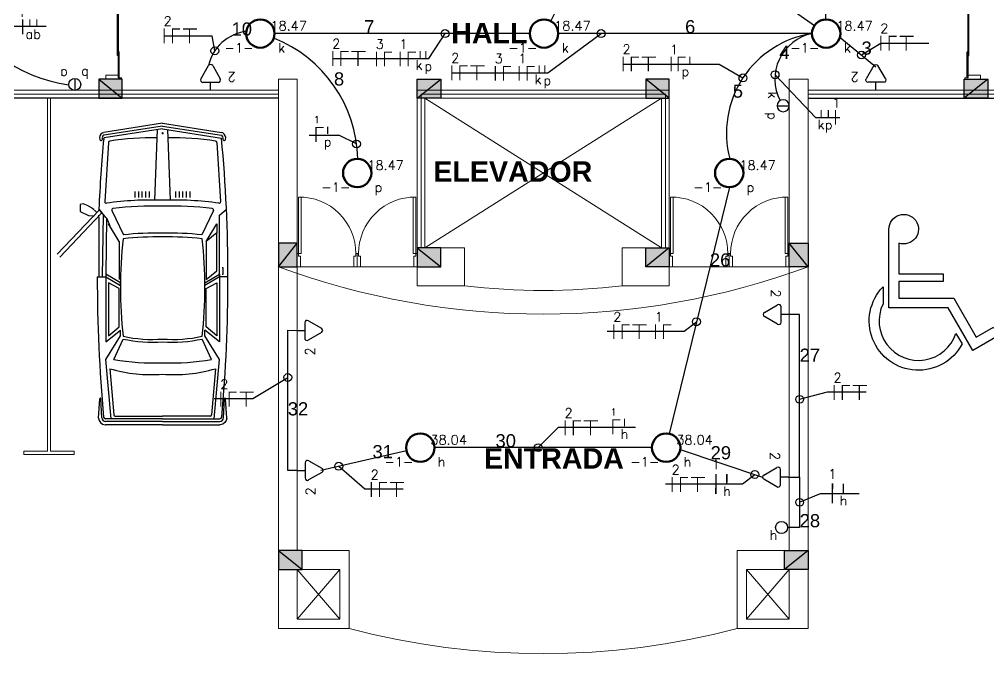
# Model space of a CAD drawing. Header units: millimetres. Extents: x 4360 to 8806, y 1896 to 3880.
# Drawn here: x 4411.66 to 4423.96, y 1899.55 to 1907.6 of the extents above; entities that cross this region are included whole.
import ezdxf
from ezdxf.enums import TextEntityAlignment as Align

# ---------------------------------------------------------------- set-up
doc = ezdxf.new("R2010")
doc.units = ezdxf.units.MM
doc.linetypes.add('ACAD_ISO03W100', pattern=[30, 12, -18])
doc.linetypes.add('Contínuo', pattern=[0])
for name, color, linetype in [('C-EQUIPAMENTOS', 7, 'Continuous'), ('CIRCUITOS', 255, 'Continuous'), ('Eletrodutos', 4, 'Continuous'), ('INTERRUPTORES', 1, 'Continuous')]:
    doc.layers.add(name, color=color, linetype=linetype)
for name, color, linetype, lineweight in [('C-Paredes-Acessorios', 20, 'Continuous', 5), ('C-Portas', 7, 'Continuous', 5), ('C-Texto', 4, 'Continuous', 9), ('ILUMINAÇÃO', 1, 'Contínuo', 50), ('TOMADAS', 1, 'Continuous', 25)]:
    doc.layers.add(name, color=color, linetype=linetype, lineweight=lineweight)
doc.layers.add('C-Pilares', color=7, linetype='Continuous', plot=False)
doc.styles.add('BOLD', font='arialbd.ttf')
doc.styles.add('RomanS', font='romans.shx')
doc.styles.get("Standard").update_dxf_attribs({"font": 'arial.ttf'})

# ---------------------------------------------------------------- blocks, each defined once
blk = doc.blocks.new('d9-2')
at = {"layer": 'C-Portas'}
for p, q in [((-0.06, 0.2), (-0.06, 1.05)), ((-0.06, 1.05), (-0.02, 1.05)), ((-0.02, 1.05), (-0.02, 0.2)), ((-0.88, 0.2), (-0.9, 0.2)), ((-0.9, 0.2), (-0.9, 0)), ((-0.88, 0.16), (-0.88, 0.2)), ((-0.85, 0.16), (-0.88, 0.16)), ((-0.85, 0), (-0.85, 0.16)), ((-0.02, 0.2), (-0.06, 0.2)), ((-0.05, 0), (-0.05, 0.16)), ((-0.05, 0.16), (-0.02, 0.16)), ((-0.02, 0.16), (-0.02, 0.2)), ((-0.02, 0.2), (0, 0.2)), ((0, 0.2), (0, 0)), ((-0.9, 0), (-0.85, 0)), ((0, 0), (-0.05, 0))]:
    blk.add_line(p, q, dxfattribs=at)
blk.add_arc((-0.03, 0.2), 0.85, 89.3299, 180, dxfattribs=at)
blk = doc.blocks.new('A$C2A3D30EB')
at = {"layer": 'C-Pilares'}
for color, points in [(6, [(0, 0), (24, 30), (0, 30)]), (6, [(24, 30), (0, 30), (0, 0)]), (135, [(24, 30), (0, 0), (24, 0)])]:
    blk.add_hatch(color=color, dxfattribs=at).paths.add_polyline_path(points)
blk.add_line((24, 30), (0, 0), dxfattribs=at)
at = {"layer": 'C-Pilares', "color": 7}
blk.add_lwpolyline([(0, 0), (24, 0), (24, 30), (0, 30)], close=True, dxfattribs=at)
blk = doc.blocks.new('TEBAI01')
for p, q in [((-1.62, 1.95), (-0.35, 4.14)), ((0.35, 4.14), (1.63, 1.92)), ((-1.3, 1.32), (1.28, 1.32)), ((0, 0), (0, 1.32))]:
    blk.add_line(p, q)
for centre, start, end in [((0, 3.97), 26.0479, 153.9521), ((-1.3, 1.71), 143.1332, 270.777), ((1.3, 1.71), 267.1811, 32.5689)]:
    blk.add_arc(centre, 0.393, start, end)
at = {"style": 'RomanS', "flags": 8}
for tag, p in [('020', (-5.03, 2.2)), ('001', (3.56, 2.23))]:
    blk.add_attdef(tag, text='', height=1.6, dxfattribs=at).set_placement(p, align=Align.MIDDLE_CENTER)
blk = doc.blocks.new('IR2S02')
blk.add_line((0, 0), (0, 2.03))
blk.add_circle((0, 1.02), 1.02)
at = {"style": 'RomanS', "flags": 8}
for tag, p in [('030', (-1.74, 2.3)), ('009', (1.81, 2.29))]:
    blk.add_attdef(tag, text='', height=1.6, dxfattribs=at).set_placement(p, align=Align.MIDDLE_CENTER)
blk = doc.blocks.new('FRR')
at = {"const_width": 0.24}
for points in [[(0.12, 1.68), (0.12, -1.68)], [(1.72, 1.68), (1.72, 0)], [(3.32, 1.68), (3.32, 0)]]:
    blk.add_lwpolyline(points, dxfattribs=at)
at = {"style": 'RomanS', "flags": 8}
for tag, p in [('001', (-0.1, 3.31)), ('009', (1.63, -1.63)), ('030', (3.37, -1.63))]:
    blk.add_attdef(tag, text='', height=1.6, dxfattribs=at).set_placement(p, align=Align.MIDDLE_CENTER)
blk = doc.blocks.new('A$C0BD3781F')
blk.add_circle((0.36, 0.36), 0.36)
at = {"style": 'RomanS', "flags": 8}
for tag, p in [('001', (0.188, 0.472)), ('009', (0.502, 0.474)), ('020', (0.356, 0.232))]:
    blk.add_attdef(tag, text='', height=0.16, dxfattribs=at).set_placement(p, align=Align.MIDDLE_CENTER)
blk = doc.blocks.new('Ir1s01')
blk.add_circle((0, 1.02), 1.02)
at = {"style": 'RomanS', "flags": 8}
blk.add_attdef('009', text='', height=1.6, dxfattribs=at).set_placement((1.81, 2.29), align=Align.MIDDLE_CENTER)
blk = doc.blocks.new('FNR')
at = {"const_width": 0.24}
for points in [[(0.12, 1.68), (0.12, -1.68)], [(1.72, 1.68), (1.72, -1.68)], [(1.76, 1.56), (3.36, 1.56)], [(4.35, 1.7), (4.35, 0.02)]]:
    blk.add_lwpolyline(points, dxfattribs=at)
at = {"style": 'RomanS', "flags": 8}
for tag, p in [('001', (0.79, 3.27)), ('009', (4.35, -1.65))]:
    blk.add_attdef(tag, text='', height=1.6, dxfattribs=at).set_placement(p, align=Align.MIDDLE_CENTER)
blk = doc.blocks.new('FNT')
at = {"const_width": 0.24}
for points in [[(0.12, 1.68), (0.12, -1.68)], [(1.84, 1.56), (3.68, 1.56)], [(1.96, 1.44), (1.96, -1.68)], [(4.32, 1.56), (7.52, 1.56)], [(5.8, 1.44), (5.8, -1.68)]]:
    blk.add_lwpolyline(points, dxfattribs=at)
at = {"style": 'RomanS', "flags": 8}
blk.add_attdef('001', text='', height=1.6, dxfattribs=at).set_placement((0.89, 3.34), align=Align.MIDDLE_CENTER)
blk = doc.blocks.new('A$C27EA2FDF')
at = {"const_width": 0.009}
for points in [[(0.0398, 0.126), (0.0398, 0)], [(0.1043, 0.1215), (0.1733, 0.1215)], [(0.1088, 0.117), (0.1088, 0)]]:
    blk.add_lwpolyline(points, dxfattribs=at)
at = {"style": 'RomanS', "flags": 8}
blk.add_attdef('001', text='', height=0.06, dxfattribs=at).set_placement((0.0686, 0.1884), align=Align.MIDDLE_CENTER)
blk = doc.blocks.new('A$C3508442B')
at = {"const_width": 0.024}
for points in [[(0.262, 0.224), (0.592, 0.161)], [(0.227, 0.043), (0.392, 0.012)]]:
    blk.add_lwpolyline(points, dxfattribs=at)
at = {"style": 'RomanS', "flags": 8}
for tag, p in [('009', (0.634, 0.329)), ('001', (0.105, 0.258))]:
    blk.add_attdef(tag, text='', height=0.16, rotation=79, dxfattribs=at).set_placement(p, align=Align.MIDDLE_CENTER)
blk = doc.blocks.new('FRRR')
at = {"const_width": 0.24}
blk.add_lwpolyline([(1.72, 1.68), (1.72, 0)], dxfattribs=at)
at = {"style": 'RomanS', "flags": 8}
blk.add_attdef('009', text='', height=1.6, dxfattribs=at).set_placement((1.72, -1.67), align=Align.MIDDLE_CENTER)

msp = doc.modelspace()

# ---------------------------------------------------------------- linework, layer by layer
for p, q in [((4412.9146, 1906.85795), (4412.9146, 1909.51795)), ((4412.9146, 1906.85795), (4412.9146, 1909.51782)), ((4423.69433, 1906.85795), (4423.69433, 1909.51795)), ((4423.69433, 1906.85795), (4423.69433, 1909.51782)), ((4412.9046, 1907.13788), (4412.9046, 1909.23788)), ((4423.70433, 1907.13788), (4423.70433, 1909.23788)), ((4412.9246, 1907.18788), (4412.9146, 1907.18788)), ((4412.9246, 1906.85788), (4412.9246, 1907.18788)), ((4423.68433, 1906.85788), (4423.68433, 1907.18788)), ((4423.68433, 1907.18788), (4423.69433, 1907.18788)), ((4412.9146, 1907.13788), (4412.9046, 1907.13788)), ((4423.69433, 1907.13788), (4423.70433, 1907.13788))]:
    msp.add_line(p, q)
at = {"layer": 'C-EQUIPAMENTOS', "color": 0}
for p, q in [((4413.4759, 1906.27919), (4412.7289, 1906.16198)), ((4413.4759, 1906.24424), (4412.7289, 1906.12703)), ((4413.4759, 1906.2093), (4412.73598, 1906.0932)), ((4413.37693, 1905.30502), (4413.41128, 1906.19916)), ((4413.4759, 1906.27919), (4414.2229, 1906.16198)), ((4413.4759, 1906.24424), (4414.2229, 1906.12703)), ((4413.4759, 1906.2093), (4414.2229, 1906.09209)), ((4413.57486, 1905.30502), (4413.54052, 1906.19916)), ((4412.71301, 1906.15724), (4412.7289, 1906.16198)), ((4414.23879, 1906.15724), (4414.2229, 1906.16198)), ((4412.78888, 1906.03598), (4412.74093, 1905.28349)), ((4414.16292, 1906.03598), (4414.21087, 1905.28349)), ((4413.12581, 1905.33769), (4413.12581, 1905.41457)), ((4413.17181, 1905.33769), (4413.17181, 1905.41457)), ((4413.21781, 1905.33769), (4413.21781, 1905.41457)), ((4413.26381, 1905.33769), (4413.26381, 1905.41457)), ((4413.30981, 1905.33769), (4413.30981, 1905.41457)), ((4413.64198, 1905.33769), (4413.64198, 1905.41457)), ((4413.68798, 1905.33769), (4413.68798, 1905.41457)), ((4413.73398, 1905.33769), (4413.73398, 1905.41457)), ((4413.77998, 1905.33769), (4413.77998, 1905.41457)), ((4413.82598, 1905.33769), (4413.82598, 1905.41457)), ((4412.46678, 1905.25782), (4412.4298, 1905.24991)), ((4412.4298, 1905.24991), (4412.43057, 1905.15855)), ((4412.53018, 1905.23272), (4412.46678, 1905.25782)), ((4412.50394, 1905.24311), (4412.50762, 1905.24679)), ((4412.53018, 1905.23272), (4412.57815, 1905.20604)), ((4412.57815, 1905.20604), (4412.60131, 1905.18863)), ((4412.57815, 1905.20604), (4412.63967, 1905.14597)), ((4412.67273, 1905.18175), (4412.13688, 1904.61706)), ((4412.17326, 1904.5807), (4412.69498, 1905.13391)), ((4412.43057, 1905.15855), (4412.53382, 1905.1096)), ((4412.53382, 1905.1096), (4412.60659, 1905.10299)), ((4412.67004, 1905.06148), (4412.66613, 1905.11291)), ((4412.66743, 1905.18688), (4412.66732, 1905.18242)), ((4412.66743, 1905.19034), (4412.66743, 1905.18688)), ((4412.67042, 1905.18459), (4412.7527, 1905.08339)), ((4412.67273, 1905.18175), (4412.6734, 1905.17972)), ((4412.6734, 1905.17972), (4412.6752, 1905.17702)), ((4412.6752, 1905.17702), (4412.6779, 1905.17433)), ((4412.6779, 1905.17433), (4412.6797, 1905.17163)), ((4412.6797, 1905.17163), (4412.68239, 1905.16894)), ((4412.68239, 1905.16894), (4412.68329, 1905.16624)), ((4412.68329, 1905.16624), (4412.68509, 1905.16355)), ((4412.68509, 1905.16355), (4412.68689, 1905.16085)), ((4412.68689, 1905.16085), (4412.68868, 1905.15816)), ((4412.68868, 1905.15816), (4412.69228, 1905.15277)), ((4412.69228, 1905.15277), (4412.69318, 1905.15007)), ((4412.69408, 1905.13121), (4412.69228, 1905.12852)), ((4412.69318, 1905.15007), (4412.69498, 1905.14738)), ((4412.69498, 1905.13391), (4412.69408, 1905.13121)), ((4412.69498, 1905.14738), (4412.69498, 1905.13391)), ((4412.72061, 1905.12285), (4412.70714, 1904.33125)), ((4412.75329, 1905.08307), (4412.76576, 1905.06993)), ((4412.83117, 1905.17014), (4412.97733, 1904.86337)), ((4414.12063, 1905.17014), (4413.97447, 1904.86337)), ((4414.19554, 1905.11403), (4414.28495, 1905.19116)), ((4414.19554, 1904.36617), (4414.19554, 1905.11403)), ((4412.67004, 1904.33234), (4412.67004, 1905.06286)), ((4412.76569, 1905.07), (4412.75626, 1904.36617)), ((4412.76573, 1905.07037), (4412.80482, 1904.97921)), ((4412.924, 1904.77854), (4412.78981, 1905.0022)), ((4414.02779, 1904.77854), (4414.16199, 1905.0022)), ((4414.16199, 1905.0022), (4414.16199, 1904.89037)), ((4414.16199, 1904.89037), (4414.02779, 1904.77854)), ((4414.16199, 1904.40811), (4414.16199, 1904.89037)), ((4412.924, 1904.77854), (4412.924, 1904.29628)), ((4414.02779, 1904.77854), (4414.02779, 1904.29628)), ((4412.75626, 1904.36617), (4412.75626, 1903.54144)), ((4412.94078, 1904.25434), (4412.75626, 1904.36617)), ((4414.01102, 1904.25434), (4414.19554, 1904.36617)), ((4414.02779, 1904.29628), (4414.16199, 1904.40811)), ((4414.19554, 1904.36617), (4414.19554, 1903.50649)), ((4414.24586, 1904.44306), (4414.22909, 1904.44306)), ((4414.22909, 1904.36617), (4414.24586, 1904.36617)), ((4414.24586, 1904.36617), (4414.24586, 1904.44306)), ((4412.64685, 1904.33125), (4412.75626, 1904.33125)), ((4412.75626, 1904.33125), (4412.94078, 1904.2194)), ((4412.924, 1904.18445), (4412.78981, 1904.25434)), ((4412.78981, 1904.25434), (4412.78981, 1904.18445)), ((4412.94078, 1904.2194), (4412.94078, 1904.25434)), ((4414.19554, 1904.33125), (4414.01102, 1904.2194)), ((4414.01102, 1904.2194), (4414.01102, 1904.25434)), ((4414.02779, 1904.18445), (4414.16199, 1904.25434)), ((4414.16199, 1904.25434), (4414.16199, 1904.18445)), ((4414.30495, 1904.33125), (4414.19554, 1904.33125)), ((4412.78981, 1904.18445), (4412.78981, 1903.58337)), ((4412.924, 1903.6952), (4412.924, 1904.18445)), ((4414.02779, 1903.6952), (4414.02779, 1904.18445)), ((4414.16199, 1904.18445), (4414.16199, 1903.58337)), ((4412.75626, 1903.50649), (4412.94078, 1903.65326)), ((4412.78981, 1903.58337), (4412.924, 1903.6952)), ((4412.94078, 1903.58337), (4412.94078, 1903.65326)), ((4414.01102, 1903.58337), (4414.01102, 1903.65326)), ((4414.19554, 1903.50649), (4414.01102, 1903.65326)), ((4414.16199, 1903.58337), (4414.02779, 1903.6952)), ((4412.75626, 1903.28283), (4412.94078, 1903.58337)), ((4412.75626, 1903.54144), (4412.75626, 1903.50649)), ((4412.85691, 1903.28283), (4412.97433, 1903.54144)), ((4414.09489, 1903.28283), (4413.97747, 1903.54144)), ((4414.19554, 1903.28283), (4414.01102, 1903.58337)), ((4412.82336, 1902.5293), (4412.75626, 1903.28283)), ((4414.12844, 1902.5293), (4414.19554, 1903.28283)), ((4412.80658, 1903.16401), (4412.85549, 1902.5798)), ((4414.14521, 1903.16401), (4414.0963, 1902.5798)), ((4412.66055, 1902.5374), (4412.67808, 1902.78218)), ((4412.70228, 1902.54171), (4412.69191, 1902.78218)), ((4414.24952, 1902.54171), (4414.25989, 1902.78218)), ((4414.29125, 1902.5374), (4414.27372, 1902.78218)), ((4413.4759, 1902.5293), (4412.74988, 1902.5293)), ((4412.87383, 1902.56293), (4413.4759, 1902.56293)), ((4414.07797, 1902.56293), (4413.4759, 1902.56293)), ((4413.4759, 1902.5293), (4414.20191, 1902.5293)), ((4413.4759, 1902.49435), (4412.74988, 1902.49435)), ((4413.4759, 1902.45241), (4412.74988, 1902.45241)), ((4413.4759, 1902.49435), (4414.20191, 1902.49435)), ((4413.4759, 1902.45241), (4414.20191, 1902.45241))]:
    msp.add_line(p, q, dxfattribs=at)
at = {"layer": 'C-EQUIPAMENTOS', "color": 0, "const_width": 0.0138}
msp.add_lwpolyline([(4413.4759, 1906.14612, 1), (4413.4759, 1906.15992, 1)], format="xyb", close=True, dxfattribs=at)
at = {"layer": 'C-EQUIPAMENTOS', "color": 0}
for points in [[(4423.37911, 1904.27008), (4422.81569, 1904.27008), (4422.81569, 1904.06066), (4423.51286, 1904.06066), (4423.79894, 1903.56515), (4424.01545, 1903.69015), (4424.07795, 1903.5819), (4423.75319, 1903.3944), (4423.44069, 1903.93566), (4422.69069, 1903.93566), (4422.69069, 1904.93566, -3.14626437), (4422.81569, 1904.75889), (4422.81569, 1904.37008), (4423.37911, 1904.37008)], [(4422.61569, 1904.20381), (4422.61569, 1903.98802, 1.0679893), (4423.54038, 1903.613), (4423.61828, 1903.47807, -1.15129914)]]:
    msp.add_lwpolyline(points, format="xyb", close=True, dxfattribs=at)
for points in [[(4412.66055, 1902.5374, 0.3565638), (4412.74579, 1902.4526), (4412.74988, 1902.45241)], [(4414.29125, 1902.5374, -0.3565638), (4414.20601, 1902.4526), (4414.20191, 1902.45241)]]:
    msp.add_lwpolyline(points, format="xyb", dxfattribs=at)
for centre, radius, start, end in [((4432.02277, 1904.31069), 19.37594, 174.746053, 177.395499), ((4432.02277, 1904.31069), 19.37594, 174.746053, 177.395499), ((4412.74538, 1906.09571), 0.06953, 117.746314, 198.869128), ((4412.69574, 1906.07872), 0.01707, 198.787282, 18.950974), ((4412.74538, 1906.09571), 0.0354, 117.746314, 198.869128), ((4412.7374, 1906.08411), 0.0092, 98.917511, 174.746053), ((4413.33415, 1902.77833), 3.31723, 88.736956, 99.190934), ((4413.61765, 1902.77833), 3.31723, 80.809066, 91.263044), ((4414.20642, 1906.09571), 0.0354, 341.130872, 62.253686), ((4394.92902, 1904.31069), 19.37594, 354.786956, 5.275137), ((4394.92902, 1904.31069), 19.37594, 354.786956, 5.275137), ((4414.20642, 1906.09571), 0.06953, 341.130872, 62.253686), ((4414.25605, 1906.07872), 0.01707, 161.049026, 341.212718), ((4412.80724, 1906.03481), 0.0184, 99.190934, 176.354224), ((4412.80724, 1906.03481), 0.0184, 99.190934, 176.354224), ((4412.79853, 1906.04271), 0.0092, 99.318087, 176.354224), ((4412.79853, 1906.04271), 0.0092, 99.318087, 176.354224), ((4414.14456, 1906.03481), 0.0184, 3.645776, 80.809066), ((4414.14456, 1906.03481), 0.0184, 3.645776, 80.809066), ((4412.75929, 1905.28232), 0.0184, 176.354224, 278.224428), ((4413.33415, 1901.30514), 4.00011, 87.96917, 98.224428), ((4413.35092, 1901.22826), 4.00011, 88.209572, 97.259465), ((4413.61765, 1901.30514), 4.00011, 81.775572, 92.03083), ((4413.60088, 1901.22826), 4.00011, 82.740535, 91.790428), ((4414.1925, 1905.28232), 0.0184, 261.775572, 3.645776), ((4412.84778, 1905.17805), 0.0184, 97.259465, 205.474913), ((4414.10402, 1905.17805), 0.0184, 334.525087, 82.740535), ((4413.40124, 1900.83686), 4.00011, 88.930605, 96.125616), ((4413.40124, 1900.88579), 4.00011, 88.930605, 96.083419), ((4413.55055, 1900.88579), 4.00011, 83.916581, 91.069395), ((4413.55055, 1900.83686), 4.00011, 83.874384, 91.069395), ((4418.60724, 1904.19493), 5.66677, 173.726904, 186.266575), ((4408.34456, 1904.19493), 5.66677, 353.733425, 6.273096), ((4432.02277, 1904.31069), 19.37594, 179.939198, 185.213044), ((4413.34253, 1905.24419), 1.70797, 257.55037, 274.478462), ((4413.34253, 1905.20924), 1.70797, 257.55037, 274.478462), ((4413.60926, 1905.24419), 1.70797, 265.521538, 282.44963), ((4413.60926, 1905.20924), 1.70797, 265.521538, 282.44963), ((4413.34253, 1905.86163), 2.62413, 259.335243, 272.913192), ((4413.60926, 1905.86163), 2.62413, 267.086808, 280.664757), ((4413.33415, 1904.97638), 1.88759, 253.770207, 274.306819), ((4413.61765, 1904.97638), 1.88759, 265.693181, 286.229793), ((4412.68499, 1902.7833), 0.007, 350.863174, 189.136826), ((4414.2668, 1902.7833), 0.007, 350.863174, 189.136826), ((4412.75506, 1902.54717), 0.05307, 185.900308, 264.397884), ((4412.74988, 1902.5523), 0.023, 185.213044, 270), ((4412.87383, 1902.58133), 0.0184, 184.785695, 270), ((4414.07797, 1902.58133), 0.0184, 270, 355.214305), ((4414.20191, 1902.5523), 0.023, 270, 354.786956), ((4414.19673, 1902.54717), 0.05307, 275.602116, 354.099692)]:
    msp.add_arc(centre, radius, start, end, dxfattribs=at)
at = {"layer": 'C-Paredes-Acessorios'}
for p, q in [((4412.96446, 1906.83768), (4412.96446, 1906.59768)), ((4414.94446, 1906.83768), (4414.94446, 1904.45768)), ((4414.94446, 1906.83768), (4415.18446, 1906.83768)), ((4415.18446, 1906.83768), (4415.18446, 1900.85768)), ((4421.42446, 1906.83768), (4421.66446, 1906.83768)), ((4421.42446, 1906.83768), (4421.42446, 1904.69768)), ((4421.66446, 1906.83768), (4421.66446, 1904.45768)), ((4423.64446, 1906.83768), (4423.64446, 1906.59768)), ((4423.64446, 1906.83768), (4423.64446, 1906.59768)), ((4414.94446, 1906.69768), (4409.12446, 1906.69768)), ((4419.90446, 1906.69768), (4416.70446, 1906.69768)), ((4416.70446, 1906.69768), (4416.70446, 1904.69768)), ((4419.90446, 1906.69768), (4419.90446, 1904.69768)), ((4419.90446, 1906.69768), (4419.90446, 1904.69768)), ((4421.66446, 1906.69768), (4427.48446, 1906.69768)), ((4414.94446, 1906.64768), (4409.12446, 1906.64768)), ((4412.01446, 1906.59768), (4412.01446, 1902.11768)), ((4412.05446, 1906.59768), (4412.05446, 1902.11768)), ((4419.85446, 1906.64768), (4416.75446, 1906.64768)), ((4416.75446, 1906.64768), (4416.75446, 1904.69768)), ((4419.85446, 1906.64768), (4419.85446, 1904.69768)), ((4419.85446, 1906.64768), (4419.85446, 1904.69768)), ((4421.66446, 1906.64768), (4427.48446, 1906.64768)), ((4421.42446, 1906.53768), (4421.42446, 1900.85768)), ((4421.66446, 1906.53768), (4421.66446, 1904.45768)), ((4416.70446, 1904.69768), (4417.30446, 1904.69768)), ((4416.70446, 1904.45768), (4416.70446, 1904.69768)), ((4417.30446, 1904.69768), (4417.30446, 1904.21768)), ((4419.30446, 1904.69768), (4419.90446, 1904.69768)), ((4419.30446, 1904.69768), (4419.30446, 1904.21768)), ((4419.90446, 1904.69768), (4419.90446, 1904.21768)), ((4419.90446, 1904.45768), (4419.90446, 1904.69768)), ((4421.42446, 1904.45768), (4421.42446, 1904.69768)), ((4414.94446, 1900.85768), (4414.94446, 1904.45768)), ((4416.70446, 1904.45768), (4415.18446, 1904.45768)), ((4416.70446, 1904.45768), (4416.70446, 1904.21768)), ((4419.90446, 1904.45768), (4419.90446, 1904.21768)), ((4419.90446, 1904.45768), (4421.42446, 1904.45768)), ((4421.66446, 1904.45768), (4421.66446, 1900.85768)), ((4416.70446, 1904.21768), (4417.30446, 1904.21768)), ((4419.30446, 1904.21768), (4419.90446, 1904.21768)), ((4412.01446, 1902.11768), (4411.71446, 1902.11768)), ((4411.71446, 1902.11768), (4411.71446, 1902.07768)), ((4411.71446, 1902.07768), (4412.05446, 1902.07768)), ((4412.35446, 1902.07768), (4412.01446, 1902.07768)), ((4412.05446, 1902.11768), (4412.35446, 1902.11768)), ((4412.35446, 1902.11768), (4412.35446, 1902.07768)), ((4414.94446, 1900.85768), (4414.94446, 1899.86768)), ((4414.94446, 1900.85768), (4415.84446, 1900.85768)), ((4415.84446, 1900.85768), (4415.84446, 1899.86768)), ((4420.76446, 1900.85768), (4421.66446, 1900.85768)), ((4420.76446, 1900.85768), (4420.76446, 1899.86768)), ((4421.66446, 1900.85768), (4421.66446, 1899.86768)), ((4415.18446, 1900.61768), (4415.72446, 1900.61768)), ((4415.18446, 1900.61768), (4415.18446, 1899.98768)), ((4415.72446, 1900.61768), (4415.72446, 1899.98768)), ((4420.88446, 1900.61768), (4421.42446, 1900.61768)), ((4420.88446, 1900.61768), (4420.88446, 1899.98768)), ((4421.42446, 1900.61768), (4421.42446, 1899.98768)), ((4415.18446, 1899.98768), (4415.72446, 1899.98768)), ((4421.42446, 1899.98768), (4420.88446, 1899.98768)), ((4414.94446, 1899.86768), (4415.84446, 1899.86768)), ((4421.66446, 1899.86768), (4420.76446, 1899.86768))]:
    msp.add_line(p, q, dxfattribs=at)
at = {"layer": 'C-Paredes-Acessorios', "lineweight": 30}
for p, q in [((4414.94446, 1906.59768), (4409.12446, 1906.59768)), ((4421.66446, 1906.59768), (4427.48446, 1906.59768))]:
    msp.add_line(p, q, dxfattribs=at)
at = {"layer": 'C-Paredes-Acessorios', "color": 4, "lineweight": 20}
for p, q in [((4419.80446, 1906.59768), (4416.80446, 1906.59768)), ((4416.80446, 1906.59768), (4416.80446, 1904.69768)), ((4419.80446, 1906.59768), (4419.80446, 1904.69768)), ((4419.80446, 1906.59768), (4419.80446, 1904.69768))]:
    msp.add_line(p, q, dxfattribs=at)
at = {"layer": 'C-Paredes-Acessorios', "color": 4}
for p, q in [((4416.80446, 1906.59768), (4419.80446, 1904.69768)), ((4419.80446, 1906.59768), (4416.80446, 1904.69768))]:
    msp.add_line(p, q, dxfattribs=at)
at = {"layer": 'C-Paredes-Acessorios', "color": 3}
for p, q in [((4415.18446, 1900.61768), (4415.72446, 1899.98768)), ((4415.72446, 1900.61768), (4415.18446, 1899.98768)), ((4421.42446, 1900.61768), (4420.88446, 1899.98768)), ((4420.88446, 1900.61768), (4421.42446, 1899.98768))]:
    msp.add_line(p, q, dxfattribs=at)
at = {"layer": 'C-Paredes-Acessorios'}
for centre, radius, start, end in [((4418.30446, 1913.56568), 9.708, 249.750657, 290.249343), ((4418.30446, 1912.52102), 8.36333, 263.132739, 276.867261)]:
    msp.add_arc(centre, radius, start, end, dxfattribs=at)
at = {"layer": 'C-Paredes-Acessorios', "linetype": 'ACAD_ISO03W100'}
msp.add_arc((4418.30446, 1909.19372), 9.64502, 255.223228, 284.776772, dxfattribs=at)
at = {"layer": 'C-Portas'}
for p, q in [((4412.75447, 1906.83903), (4412.7548, 1906.88903)), ((4412.95446, 1906.83768), (4412.75447, 1906.83903)), ((4412.7548, 1906.88903), (4412.9148, 1906.88795)), ((4412.9148, 1906.88795), (4412.9146, 1906.85795)), ((4412.9146, 1906.85795), (4412.9546, 1906.85768)), ((4412.9546, 1906.85768), (4412.95446, 1906.83768)), ((4423.69433, 1906.85795), (4423.65433, 1906.85768)), ((4423.65433, 1906.85768), (4423.65446, 1906.83768)), ((4423.65446, 1906.83768), (4423.85446, 1906.83903)), ((4423.85412, 1906.88903), (4423.69413, 1906.88795)), ((4423.69413, 1906.88795), (4423.69433, 1906.85795)), ((4423.85446, 1906.83903), (4423.85412, 1906.88903))]:
    msp.add_line(p, q, dxfattribs=at)
at = {"layer": 'CIRCUITOS', "linetype": 'Continuous'}
msp.add_line((4411.99855, 1907.50538), (4411.39264, 1907.50538), dxfattribs=at)
at = {"layer": 'CIRCUITOS'}
for p, q in [((4416.85386, 1907.10137), (4417.0593, 1907.41768)), ((4418.3633, 1906.91928), (4419.03849, 1907.41768)), ((4413.49603, 1907.38816), (4414.10557, 1907.38816)), ((4414.13773, 1907.1987), (4414.10557, 1907.38816)), ((4422.34282, 1907.14608), (4422.5893, 1907.29479)), ((4422.5893, 1907.29479), (4423.19884, 1907.29479)), ((4415.63478, 1907.10137), (4416.85386, 1907.10137)), ((4419.31858, 1907.03075), (4420.53766, 1907.03075)), ((4420.53766, 1907.03075), (4420.83863, 1906.85492)), ((4417.14422, 1906.91928), (4418.3633, 1906.91928)), ((4421.75829, 1906.35409), (4421.24593, 1906.89511)), ((4421.75829, 1906.35409), (4422.06654, 1906.35409)), ((4415.33636, 1906.13011), (4415.71028, 1906.13011)), ((4415.93575, 1906.01637), (4415.71028, 1906.13011)), ((4420.09378, 1903.64118), (4420.24847, 1903.76094)), ((4419.11654, 1903.64118), (4420.09378, 1903.64118)), ((4414.61924, 1902.78579), (4415.06369, 1903.05331)), ((4421.55792, 1902.7762), (4421.91124, 1902.86916)), ((4421.91124, 1902.86916), (4422.39986, 1902.86916)), ((4414.13062, 1902.78579), (4414.61924, 1902.78579)), ((4418.24183, 1902.16268), (4418.49888, 1902.42105)), ((4418.49888, 1902.42105), (4419.47612, 1902.42105)), ((4415.71009, 1901.92674), (4416.03946, 1901.6389)), ((4420.83485, 1901.70163), (4420.98954, 1901.82139)), ((4416.03946, 1901.6389), (4416.52808, 1901.6389)), ((4419.85761, 1901.70163), (4420.83485, 1901.70163)), ((4421.55792, 1901.46877), (4421.82458, 1901.58207)), ((4421.82458, 1901.58207), (4422.3132, 1901.58207))]:
    msp.add_line(p, q, dxfattribs=at)
at = {"layer": 'CIRCUITOS', "const_width": 0.0135}
for points in [[(4415.41479, 1906.22461), (4415.51829, 1906.22461)], [(4415.42154, 1906.21786), (4415.42154, 1906.04236)], [(4419.18064, 1902.51555), (4419.28414, 1902.51555)], [(4419.18739, 1902.5088), (4419.18739, 1902.3333)]]:
    msp.add_lwpolyline(points, dxfattribs=at)
at = {"layer": 'CIRCUITOS'}
for centre in [(4417.0593, 1907.41768), (4419.03849, 1907.41768), (4414.13773, 1907.1987), (4422.34282, 1907.14608), (4421.24593, 1906.89511), (4420.83863, 1906.85492), (4415.93575, 1906.01637), (4420.24847, 1903.76094), (4415.06369, 1903.05331), (4421.55792, 1902.7762), (4418.24183, 1902.16268), (4415.71009, 1901.92674), (4420.98954, 1901.82139), (4421.55792, 1901.46877)]:
    msp.add_circle(centre, 0.05, dxfattribs=at)
at = {"layer": 'Eletrodutos'}
for p, q in [((4421.89198, 1907.59767), (4421.87682, 1908.7577)), ((4420.15696, 1908.63768), (4421.74702, 1907.52112)), ((4418.1346, 1907.41768), (4414.8946, 1907.41768)), ((4421.71433, 1907.41768), (4418.4946, 1907.41768)), ((4422.06823, 1907.37121), (4422.52419, 1906.99739)), ((4420.66624, 1905.46769), (4419.90043, 1902.33905)), ((4421.55792, 1903.85197), (4421.42446, 1903.85197)), ((4421.55792, 1901.78894), (4421.55792, 1903.85197)), ((4415.06369, 1901.8747), (4415.06369, 1903.65533)), ((4415.06369, 1903.65533), (4415.17912, 1903.65065)), ((4419.68446, 1902.16268), (4416.92446, 1902.16268)), ((4420.04308, 1902.1404), (4421.08584, 1901.78894)), ((4416.56897, 1902.12265), (4415.48195, 1901.8747)), ((4415.18446, 1901.8747), (4415.06369, 1901.8747)), ((4421.41284, 1901.78894), (4421.55792, 1901.78894)), ((4421.55792, 1901.78894), (4421.55792, 1901.14861)), ((4421.55792, 1901.14861), (4421.40467, 1901.15096))]:
    msp.add_line(p, q, dxfattribs=at)
for centre, radius, start, end in [((4414.18242, 1909.80518), 4.77232, 332.142581, 28.799396), ((4412.57345, 1908.73371), 1.9885, 206.055876, 261.647389), ((4414.6022, 1906.8917), 0.55677, 96.764662, 167.695964), ((4421.90829, 1906.15315), 1.27933, 98.720495, 194.743795), ((4421.835, 1906.83831), 0.59181, 101.765899, 207.313631), ((4414.26417, 1905.79243), 1.68652, 1.194527, 68.391617)]:
    msp.add_arc(centre, radius, start, end, dxfattribs=at)

# ---------------------------------------------------------------- block references
at = {"layer": 'C-Paredes-Acessorios', "yscale": 0.01, "zscale": 0.01}
for p, xscale, rotation in [((4412.96446, 1906.59768), 0.01, 90), ((4417.00446, 1906.83768), -0.01, 89.99999999174916), ((4417.00446, 1906.83768), -0.01, 89.99999999174916), ((4419.60446, 1906.83898), 0.01, 270), ((4419.60446, 1906.83898), 0.01, 270), ((4423.64446, 1906.59768), -0.01, 270), ((4423.64446, 1906.59768), -0.01, 270), ((4415.18446, 1904.75768), 0.01, 180), ((4421.42446, 1904.75768), -0.01, 180), ((4421.42446, 1904.75768), -0.01, 180), ((4417.00446, 1904.45768), 0.01, 90.00000000825081), ((4417.00446, 1904.45768), 0.01, 90.00000000825081), ((4419.60446, 1904.45639), -0.01, 270), ((4419.60446, 1904.45639), -0.01, 270), ((4415.24446, 1900.61768), 0.01, 90.00000000000001), ((4421.36446, 1900.61768), -0.01, 270), ((4421.36446, 1900.61768), -0.01, 270)]:
    msp.add_blockref('A$C2A3D30EB', p, dxfattribs=dict(at, xscale=xscale, rotation=rotation))
at = {"layer": 'C-Portas', "linetype": 'Continuous', "yscale": 0.8444444444101666}
for p, xscale, zscale in [((4415.18446, 1904.45639), -0.8444444444101666, 0.8444444444101666), ((4416.70446, 1904.45639), 0.8444444444101666, 0.8444444444101666), ((4419.90446, 1904.45639), -0.8444444444101666, 0.8444444444103041), ((4421.42446, 1904.45639), 0.8444444444101666, 0.8444444444101666)]:
    msp.add_blockref('d9-2', p, dxfattribs=dict(at, xscale=xscale, zscale=zscale))
at = {"layer": 'CIRCUITOS'}
ref = msp.add_blockref('FRR', (4411.6933, 1907.50258), dxfattribs=dict(at, xscale=0.05624999999999999, yscale=0.05624999999999999, zscale=0.05624999999999999))
ref.add_attrib('001', '1', dxfattribs={"layer": '0', "height": 0.12, "style": 'RomanS'}).set_placement((4411.68773, 1907.68877), align=Align.MIDDLE_CENTER)
ref.add_attrib('009', 'a', dxfattribs={"layer": '0', "height": 0.12, "style": 'RomanS'}).set_placement((4411.78517, 1907.41088), align=Align.MIDDLE_CENTER)
ref.add_attrib('030', 'b', dxfattribs={"layer": '0', "height": 0.12, "style": 'RomanS'}).set_placement((4411.8826, 1907.41088), align=Align.MIDDLE_CENTER)
at = {"layer": 'CIRCUITOS', "lineweight": 30}
ref = msp.add_blockref('FNT', (4413.48928, 1907.38816), dxfattribs=dict(at, xscale=0.05624999999918144, yscale=0.05624999999918144, zscale=0.05624999999918144))
ref.add_attrib('001', '2', dxfattribs={"layer": '0', "height": 0.12, "style": 'RomanS', "flags": 8}).set_placement((4413.53921, 1907.57619), align=Align.MIDDLE_CENTER)
ref = msp.add_blockref('FNT', (4422.58255, 1907.29479), dxfattribs=dict(at, xscale=0.05624999999918144, yscale=0.05624999999918144, zscale=0.05624999999918144))
ref.add_attrib('001', '2', dxfattribs={"layer": '0', "height": 0.12, "style": 'RomanS', "flags": 8}).set_placement((4422.63248, 1907.48282), align=Align.MIDDLE_CENTER)
ref = msp.add_blockref('FNT', (4415.62803, 1907.10137), dxfattribs=dict(at, xscale=0.05624999999918144, yscale=0.05624999999918144, zscale=0.05624999999918144))
ref.add_attrib('001', '2', dxfattribs={"layer": '0', "height": 0.12, "style": 'RomanS', "flags": 8}).set_placement((4415.67796, 1907.28941), align=Align.MIDDLE_CENTER)
at = {"layer": 'CIRCUITOS'}
ref = msp.add_blockref('A$C27EA2FDF', (4416.12802, 1907.00077), dxfattribs=dict(at, xscale=1.5, yscale=1.5, zscale=1.5))
ref.add_attrib('001', '3', dxfattribs={"layer": '0', "height": 0.12, "style": 'RomanS', "flags": 8}).set_placement((4416.23088, 1907.2833), align=Align.MIDDLE_CENTER)
ref = msp.add_blockref('A$C27EA2FDF', (4416.42865, 1907.00077), dxfattribs=dict(at, xscale=1.5, yscale=1.5, zscale=1.5))
ref.add_attrib('001', '1', dxfattribs={"layer": '0', "height": 0.12, "style": 'RomanS', "flags": 8}).set_placement((4416.5315, 1907.2833), align=Align.MIDDLE_CENTER)
ref = msp.add_blockref('FRRR', (4416.64802, 1907.10137), dxfattribs=dict(at, xscale=0.05624999999999999, yscale=0.05624999999999999, zscale=0.05624999999999999))
ref.add_attrib('009', 'k', dxfattribs={"layer": '0', "height": 0.12, "style": 'RomanS'}).set_placement((4416.72975, 1907.0183), align=Align.MIDDLE_CENTER)
ref = msp.add_blockref('FRRR', (4416.71714, 1907.10137), dxfattribs=dict(at, xscale=0.05624999999999999, yscale=0.05624999999999999, zscale=0.05624999999999999))
ref.add_attrib('009', 'p', dxfattribs={"layer": '0', "height": 0.12, "style": 'RomanS'}).set_placement((4416.84696, 1907.0063), align=Align.MIDDLE_CENTER)
at = {"layer": 'CIRCUITOS', "lineweight": 30}
ref = msp.add_blockref('FNT', (4419.31183, 1907.03075), dxfattribs=dict(at, xscale=0.05624999999918144, yscale=0.05624999999918144, zscale=0.05624999999918144))
ref.add_attrib('001', '2', dxfattribs={"layer": '0', "height": 0.12, "style": 'RomanS', "flags": 8}).set_placement((4419.36176, 1907.21878), align=Align.MIDDLE_CENTER)
at = {"layer": 'CIRCUITOS'}
ref = msp.add_blockref('FNR', (4419.92137, 1907.03075), dxfattribs=dict(at, xscale=0.05624999999999998, yscale=0.05624999999999998, zscale=0.05624999999999998))
ref.add_attrib('001', '1', dxfattribs={"layer": '0', "height": 0.12, "style": 'RomanS'}).set_placement((4419.96565, 1907.21452), align=Align.MIDDLE_CENTER)
ref.add_attrib('009', 'p', dxfattribs={"layer": '0', "height": 0.12, "style": 'RomanS'}).set_placement((4420.10817, 1906.93771), align=Align.MIDDLE_CENTER)
at = {"layer": 'CIRCUITOS', "lineweight": 30}
ref = msp.add_blockref('FNT', (4417.13747, 1906.91928), dxfattribs=dict(at, xscale=0.05624999999918144, yscale=0.05624999999918144, zscale=0.05624999999918144))
ref.add_attrib('001', '2', dxfattribs={"layer": '0', "height": 0.12, "style": 'RomanS', "flags": 8}).set_placement((4417.1874, 1907.10731), align=Align.MIDDLE_CENTER)
at = {"layer": 'CIRCUITOS'}
ref = msp.add_blockref('A$C27EA2FDF', (4417.63746, 1906.81867), dxfattribs=dict(at, xscale=1.5, yscale=1.5, zscale=1.5))
ref.add_attrib('001', '3', dxfattribs={"layer": '0', "height": 0.12, "style": 'RomanS', "flags": 8}).set_placement((4417.74032, 1907.1012), align=Align.MIDDLE_CENTER)
ref = msp.add_blockref('A$C27EA2FDF', (4417.93809, 1906.81867), dxfattribs=dict(at, xscale=1.5, yscale=1.5, zscale=1.5))
ref.add_attrib('001', '1', dxfattribs={"layer": '0', "height": 0.12, "style": 'RomanS', "flags": 8}).set_placement((4418.04094, 1907.1012), align=Align.MIDDLE_CENTER)
ref = msp.add_blockref('FRRR', (4418.15746, 1906.91928), dxfattribs=dict(at, xscale=0.05624999999999999, yscale=0.05624999999999999, zscale=0.05624999999999999))
ref.add_attrib('009', 'k', dxfattribs={"layer": '0', "height": 0.12, "style": 'RomanS'}).set_placement((4418.23918, 1906.83621), align=Align.MIDDLE_CENTER)
ref = msp.add_blockref('FRRR', (4418.22658, 1906.91928), dxfattribs=dict(at, xscale=0.05624999999999999, yscale=0.05624999999999999, zscale=0.05624999999999999))
ref.add_attrib('009', 'p', dxfattribs={"layer": '0', "height": 0.12, "style": 'RomanS'}).set_placement((4418.3564, 1906.82421), align=Align.MIDDLE_CENTER)
ref = msp.add_blockref('FRR', (4422.01858, 1906.35409), dxfattribs=dict(at, xscale=-0.05624999999999999, yscale=0.05624999999999999, zscale=0.05624999999999999))
ref.add_attrib('001', '1', dxfattribs={"layer": '0', "height": 0.12, "style": 'RomanS'}).set_placement((4422.02415, 1906.54028), align=Align.MIDDLE_CENTER)
ref.add_attrib('009', 'p', dxfattribs={"layer": '0', "height": 0.12, "style": 'RomanS'}).set_placement((4421.92671, 1906.26239), align=Align.MIDDLE_CENTER)
ref.add_attrib('030', 'k', dxfattribs={"layer": '0', "height": 0.12, "style": 'RomanS'}).set_placement((4421.82928, 1906.26239), align=Align.MIDDLE_CENTER)
ref = msp.add_blockref('FRRR', (4415.4729, 1906.14297), dxfattribs=dict(at, xscale=0.05624999999999999, yscale=0.05624999999999999, zscale=0.05624999999999999))
ref.add_attrib('009', 'p', dxfattribs={"layer": '0', "height": 0.12, "style": 'RomanS'}).set_placement((4415.56962, 1906.04524), align=Align.MIDDLE_CENTER)
at = {"layer": 'CIRCUITOS', "lineweight": 30}
ref = msp.add_blockref('FNT', (4419.1942, 1903.63443), dxfattribs=dict(at, xscale=0.05624999999918144, yscale=0.05624999999918144, zscale=0.05624999999918144))
ref.add_attrib('001', '2', dxfattribs={"layer": '0', "height": 0.12, "style": 'RomanS', "flags": 8}).set_placement((4419.24413, 1903.82246), align=Align.MIDDLE_CENTER)
at = {"layer": 'CIRCUITOS'}
ref = msp.add_blockref('A$C27EA2FDF', (4419.66857, 1903.54057), dxfattribs=dict(at, xscale=1.5, yscale=1.5, zscale=1.5))
ref.add_attrib('001', '1', dxfattribs={"layer": '0', "height": 0.12, "style": 'RomanS', "flags": 8}).set_placement((4419.77142, 1903.8231), align=Align.MIDDLE_CENTER)
at = {"layer": 'CIRCUITOS', "lineweight": 30}
ref = msp.add_blockref('FNT', (4414.20828, 1902.77904), dxfattribs=dict(at, xscale=0.05624999999918144, yscale=0.05624999999918144, zscale=0.05624999999918144))
ref.add_attrib('001', '2', dxfattribs={"layer": '0', "height": 0.12, "style": 'RomanS', "flags": 8}).set_placement((4414.25821, 1902.96707), align=Align.MIDDLE_CENTER)
ref = msp.add_blockref('FNT', (4421.9889, 1902.86241), dxfattribs=dict(at, xscale=0.05624999999918144, yscale=0.05624999999918144, zscale=0.05624999999918144))
ref.add_attrib('001', '2', dxfattribs={"layer": '0', "height": 0.12, "style": 'RomanS', "flags": 8}).set_placement((4422.03883, 1903.05045), align=Align.MIDDLE_CENTER)
ref = msp.add_blockref('FNT', (4418.57654, 1902.4143), dxfattribs=dict(at, xscale=0.05624999999918144, yscale=0.05624999999918144, zscale=0.05624999999918144))
ref.add_attrib('001', '2', dxfattribs={"layer": '0', "height": 0.12, "style": 'RomanS', "flags": 8}).set_placement((4418.62647, 1902.60233), align=Align.MIDDLE_CENTER)
at = {"layer": 'CIRCUITOS'}
ref = msp.add_blockref('FRRR', (4419.23875, 1902.4339), dxfattribs=dict(at, xscale=0.05624999999999999, yscale=0.05624999999999999, zscale=0.05624999999999999))
ref.add_attrib('009', 'h', dxfattribs={"layer": '0', "height": 0.12, "style": 'RomanS'}).set_placement((4419.33546, 1902.33618), align=Align.MIDDLE_CENTER)
at = {"layer": 'CIRCUITOS', "lineweight": 30}
ref = msp.add_blockref('A$C3508442B', (4420.69951, 1901.9875), dxfattribs=dict(at, xscale=-0.7499999999999991, yscale=0.7499999999999996, zscale=0.7499999999999996, rotation=78.7512890459185))
ref.add_attrib('009', 'h', dxfattribs={"layer": '0', "height": 0.12, "rotation": 359.751289, "style": 'RomanS', "flags": 8}).set_placement((4420.63608, 1901.61025), align=Align.MIDDLE_CENTER)
ref.add_attrib('001', '1', dxfattribs={"layer": '0', "height": 0.12, "rotation": 359.751289, "style": 'RomanS', "flags": 8}).set_placement((4420.49462, 1901.94819), align=Align.MIDDLE_CENTER)
ref = msp.add_blockref('FNT', (4419.93527, 1901.69488), dxfattribs=dict(at, xscale=0.05624999999918144, yscale=0.05624999999918144, zscale=0.05624999999918144))
ref.add_attrib('001', '2', dxfattribs={"layer": '0', "height": 0.12, "style": 'RomanS', "flags": 8}).set_placement((4419.9852, 1901.88291), align=Align.MIDDLE_CENTER)
ref = msp.add_blockref('A$C3508442B', (4422.17786, 1901.86794), dxfattribs=dict(at, xscale=-0.7499999999999991, yscale=0.7499999999999996, zscale=0.7499999999999996, rotation=78.7512890459185))
ref.add_attrib('009', 'h', dxfattribs={"layer": '0', "height": 0.12, "rotation": 359.751289, "style": 'RomanS', "flags": 8}).set_placement((4422.11443, 1901.49069), align=Align.MIDDLE_CENTER)
ref.add_attrib('001', '1', dxfattribs={"layer": '0', "height": 0.12, "rotation": 359.751289, "style": 'RomanS', "flags": 8}).set_placement((4421.97297, 1901.82863), align=Align.MIDDLE_CENTER)
ref = msp.add_blockref('FNT', (4416.11712, 1901.63215), dxfattribs=dict(at, xscale=0.05624999999918144, yscale=0.05624999999918144, zscale=0.05624999999918144))
ref.add_attrib('001', '2', dxfattribs={"layer": '0', "height": 0.12, "style": 'RomanS', "flags": 8}).set_placement((4416.16705, 1901.82018), align=Align.MIDDLE_CENTER)
at = {"layer": 'ILUMINAÇÃO'}
ref = msp.add_blockref('A$C0BD3781F', (4414.53462, 1907.59768), dxfattribs=dict(at, xscale=-0.5, yscale=0.5, zscale=0.5, rotation=180))
ref.add_attrib('020', '18.47', dxfattribs={"layer": '0', "height": 0.12, "style": 'RomanS', "flags": 8}).set_placement((4415.07489, 1907.5167), align=Align.MIDDLE_CENTER)
ref.add_attrib('009', 'k', dxfattribs={"layer": '0', "height": 0.12, "style": 'RomanS', "flags": 8}).set_placement((4414.9846, 1907.23768), align=Align.MIDDLE_CENTER)
ref.add_attrib('001', '-1-', dxfattribs={"layer": '0', "height": 0.12, "style": 'RomanS', "flags": 8}).set_placement((4414.4446, 1907.23768), align=Align.MIDDLE_CENTER)
ref = msp.add_blockref('A$C0BD3781F', (4418.13462, 1907.59768), dxfattribs=dict(at, xscale=-0.5, yscale=0.5, zscale=0.5, rotation=180))
ref.add_attrib('020', '18.47', dxfattribs={"layer": '0', "height": 0.12, "style": 'RomanS', "flags": 8}).set_placement((4418.67489, 1907.5167), align=Align.MIDDLE_CENTER)
ref.add_attrib('009', 'k', dxfattribs={"layer": '0', "height": 0.12, "style": 'RomanS', "flags": 8}).set_placement((4418.5846, 1907.23768), align=Align.MIDDLE_CENTER)
ref.add_attrib('001', '-1-', dxfattribs={"layer": '0', "height": 0.12, "style": 'RomanS', "flags": 8}).set_placement((4418.0446, 1907.23768), align=Align.MIDDLE_CENTER)
ref = msp.add_blockref('A$C0BD3781F', (4421.71435, 1907.59768), dxfattribs=dict(at, xscale=-0.5, yscale=0.5, zscale=0.5, rotation=180))
ref.add_attrib('020', '18.47', dxfattribs={"layer": '0', "height": 0.12, "style": 'RomanS', "flags": 8}).set_placement((4422.25462, 1907.5167), align=Align.MIDDLE_CENTER)
ref.add_attrib('009', 'k', dxfattribs={"layer": '0', "height": 0.12, "style": 'RomanS', "flags": 8}).set_placement((4422.16433, 1907.23768), align=Align.MIDDLE_CENTER)
ref.add_attrib('001', '-1-', dxfattribs={"layer": '0', "height": 0.12, "style": 'RomanS', "flags": 8}).set_placement((4421.62433, 1907.23768), align=Align.MIDDLE_CENTER)
ref = msp.add_blockref('A$C0BD3781F', (4415.76449, 1905.82768), dxfattribs=dict(at, xscale=-0.5, yscale=0.5, zscale=0.5, rotation=180))
ref.add_attrib('020', '18.47', dxfattribs={"layer": '0', "height": 0.12, "style": 'RomanS', "flags": 8}).set_placement((4416.30475, 1905.7467), align=Align.MIDDLE_CENTER)
ref.add_attrib('009', 'p', dxfattribs={"layer": '0', "height": 0.12, "style": 'RomanS', "flags": 8}).set_placement((4416.21446, 1905.46768), align=Align.MIDDLE_CENTER)
ref.add_attrib('001', '-1-', dxfattribs={"layer": '0', "height": 0.12, "style": 'RomanS', "flags": 8}).set_placement((4415.67446, 1905.46768), align=Align.MIDDLE_CENTER)
ref = msp.add_blockref('A$C0BD3781F', (4420.48449, 1905.82768), dxfattribs=dict(at, xscale=-0.5, yscale=0.5, zscale=0.5, rotation=180))
ref.add_attrib('020', '18.47', dxfattribs={"layer": '0', "height": 0.12, "style": 'RomanS', "flags": 8}).set_placement((4421.02475, 1905.7467), align=Align.MIDDLE_CENTER)
ref.add_attrib('009', 'p', dxfattribs={"layer": '0', "height": 0.12, "style": 'RomanS', "flags": 8}).set_placement((4420.93446, 1905.46768), align=Align.MIDDLE_CENTER)
ref.add_attrib('001', '-1-', dxfattribs={"layer": '0', "height": 0.12, "style": 'RomanS', "flags": 8}).set_placement((4420.39446, 1905.46768), align=Align.MIDDLE_CENTER)
ref = msp.add_blockref('A$C0BD3781F', (4416.56449, 1902.34268), dxfattribs=dict(at, xscale=-0.5, yscale=0.5, zscale=0.5, rotation=180))
ref.add_attrib('020', '38.04', dxfattribs={"layer": '0', "height": 0.12, "style": 'RomanS', "flags": 8}).set_placement((4417.10475, 1902.2617), align=Align.MIDDLE_CENTER)
ref.add_attrib('009', 'h', dxfattribs={"layer": '0', "height": 0.12, "style": 'RomanS', "flags": 8}).set_placement((4417.01446, 1901.98268), align=Align.MIDDLE_CENTER)
ref.add_attrib('001', '-1-', dxfattribs={"layer": '0', "height": 0.12, "style": 'RomanS', "flags": 8}).set_placement((4416.47446, 1901.98268), align=Align.MIDDLE_CENTER)
ref = msp.add_blockref('A$C0BD3781F', (4419.68449, 1902.34268), dxfattribs=dict(at, xscale=-0.5, yscale=0.5, zscale=0.5, rotation=180))
ref.add_attrib('020', '38.04', dxfattribs={"layer": '0', "height": 0.12, "style": 'RomanS', "flags": 8}).set_placement((4420.22475, 1902.2617), align=Align.MIDDLE_CENTER)
ref.add_attrib('009', 'h', dxfattribs={"layer": '0', "height": 0.12, "style": 'RomanS', "flags": 8}).set_placement((4420.13446, 1901.98268), align=Align.MIDDLE_CENTER)
ref.add_attrib('001', '-1-', dxfattribs={"layer": '0', "height": 0.12, "style": 'RomanS', "flags": 8}).set_placement((4419.59446, 1901.98268), align=Align.MIDDLE_CENTER)
at = {"layer": 'INTERRUPTORES'}
ref = msp.add_blockref('IR2S02', (4412.36059, 1906.84899), dxfattribs=dict(at, xscale=0.07500000000000001, yscale=0.07500000000000001, zscale=0.07500000000000001, rotation=180))
ref.add_attrib('009', 'a', dxfattribs={"layer": '0', "height": 0.12, "rotation": 180, "style": 'RomanS'}).set_placement((4412.22475, 1906.9028), align=Align.MIDDLE_CENTER)
ref.add_attrib('030', 'b', dxfattribs={"layer": '0', "height": 0.12, "rotation": 180, "style": 'RomanS'}).set_placement((4412.49134, 1906.90484), align=Align.MIDDLE_CENTER)
ref = msp.add_blockref('IR2S02', (4421.2722, 1906.50139), dxfattribs=dict(at, xscale=-0.07500000000000001, yscale=0.07500000000000001, zscale=0.07500000000000001, rotation=270))
ref.add_attrib('009', 'k', dxfattribs={"layer": '0', "height": 0.12, "rotation": 270, "style": 'RomanS'}).set_placement((4421.2184, 1906.63722), align=Align.MIDDLE_CENTER)
ref.add_attrib('030', 'p', dxfattribs={"layer": '0', "height": 0.12, "rotation": 270, "style": 'RomanS'}).set_placement((4421.21636, 1906.37064), align=Align.MIDDLE_CENTER)
ref = msp.add_blockref('Ir1s01', (4421.32842, 1901.07307), dxfattribs=dict(at, xscale=0.0749999999989086, yscale=0.0749999999989086, zscale=0.0749999999989086))
ref.add_attrib('009', 'h', dxfattribs={"layer": '0', "height": 0.12, "style": 'RomanS', "flags": 8}).set_placement((4421.22622, 1901.05394), align=Align.MIDDLE_CENTER)
at = {"layer": 'TOMADAS'}
ref = msp.add_blockref('TEBAI01', (4414.08473, 1906.6999), dxfattribs=dict(at, xscale=0.07500000006984917, yscale=0.07500000006984917, zscale=0.07500000006984917, rotation=359.9999999991155))
ref.add_attrib('001', '2', dxfattribs={"layer": '0', "height": 0.12, "rotation": 180, "style": 'RomanS', "flags": 8}).set_placement((4414.35181, 1906.86687), align=Align.MIDDLE_CENTER)
ref = msp.add_blockref('TEBAI01', (4422.52419, 1906.6999), dxfattribs=dict(at, xscale=-0.07500000006984917, yscale=0.07500000006984917, zscale=0.07500000006984917, rotation=8.845724153161428e-10))
ref.add_attrib('001', '2', dxfattribs={"layer": '0', "height": 0.12, "rotation": 180, "style": 'RomanS', "flags": 8}).set_placement((4422.25711, 1906.86687), align=Align.MIDDLE_CENTER)
ref = msp.add_blockref('TEBAI01', (4421.42275, 1903.85226), dxfattribs=dict(at, xscale=0.07500000006984917, yscale=0.07500000006984917, zscale=0.07500000006984917, rotation=89.99999999911543))
ref.add_attrib('001', '2', dxfattribs={"layer": '0', "height": 0.12, "rotation": 270, "style": 'RomanS', "flags": 8}).set_placement((4421.25578, 1904.11934), align=Align.MIDDLE_CENTER)
ref = msp.add_blockref('TEBAI01', (4415.17912, 1903.65065), dxfattribs=dict(at, xscale=0.07500000006984917, yscale=0.07500000006984917, zscale=0.07500000006984917, rotation=269.9999999991155))
ref.add_attrib('001', '2', dxfattribs={"layer": '0', "height": 0.12, "rotation": 90, "style": 'RomanS', "flags": 8}).set_placement((4415.34609, 1903.38358), align=Align.MIDDLE_CENTER)
ref = msp.add_blockref('TEBAI01', (4415.18446, 1901.8747), dxfattribs=dict(at, xscale=0.07500000006984917, yscale=0.07500000006984917, zscale=0.07500000006984917, rotation=269.9999999991155))
ref.add_attrib('001', '2', dxfattribs={"layer": '0', "height": 0.12, "rotation": 90, "style": 'RomanS', "flags": 8}).set_placement((4415.35144, 1901.60762), align=Align.MIDDLE_CENTER)
ref = msp.add_blockref('TEBAI01', (4421.41284, 1901.78894), dxfattribs=dict(at, xscale=0.07500000006984917, yscale=0.07500000006984917, zscale=0.07500000006984917, rotation=89.99999999911543))
ref.add_attrib('001', '2', dxfattribs={"layer": '0', "height": 0.12, "rotation": 270, "style": 'RomanS', "flags": 8}).set_placement((4421.24587, 1902.05601), align=Align.MIDDLE_CENTER)

# ---------------------------------------------------------------- texts
at = {"layer": 'C-Texto', "style": 'BOLD'}
for s, p in [('HALL', (4417.1371, 1907.29353)), ('ELEVADOR', (4416.90968, 1905.53657)), ('ENTRADA', (4417.55225, 1901.89586))]:
    msp.add_text(s, height=0.26, dxfattribs=at).set_placement(p)
at = {"layer": 'CIRCUITOS', "style": 'RomanS', "flags": 8}
for p in [(4415.43237, 1906.32489), (4419.19821, 1902.61583)]:
    msp.add_attdef('1', text='', height=0.09, dxfattribs=at).set_placement(p, align=Align.MIDDLE_CENTER)
at = {"layer": 'Eletrodutos', "attachment_point": 1}
for s, insert, char_height in [('10', (4414.35019, 1907.55883), 0.167023), ('7', (4416.0328, 1907.58835), 0.16702), ('6', (4420.10446, 1907.58835), 0.16702), ('3', (4422.34282, 1907.31675), 0.16702), ('4', (4421.30067, 1907.26339), 0.16702), ('8', (4415.64917, 1906.92545), 0.16702), ('5', (4420.70957, 1906.77073), 0.16702), ('26', (4420.41901, 1904.62835), 0.167023), ('27', (4421.55792, 1903.41928), 0.167023), ('32', (4415.06369, 1902.73872), 0.167023), ('30', (4417.69907, 1902.33335), 0.167023), ('31', (4416.13833, 1902.19509), 0.167023), ('29', (4420.42823, 1902.18125), 0.167023), ('28', (4421.55792, 1901.31928), 0.167023)]:
    msp.add_mtext_dynamic_manual_height_columns(s, width=0.2590259, gutter_width=0.83512, heights=[0], dxfattribs=dict(at, insert=insert, char_height=char_height))

doc.saveas('drawing.dxf')
